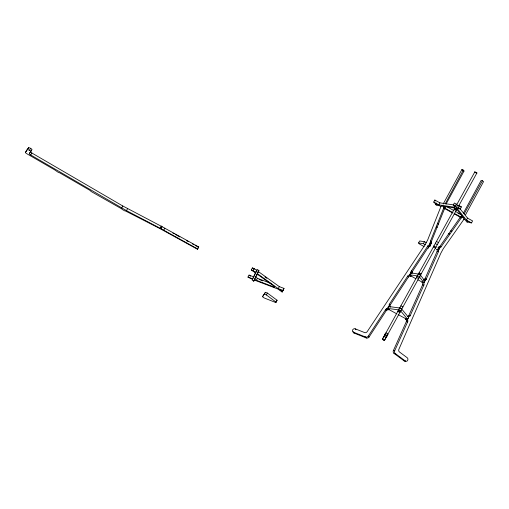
<?xml version="1.0" encoding="UTF-8"?>
<svg xmlns="http://www.w3.org/2000/svg" width="509" height="509" viewBox="0 0 509 509"><rect width="100%" height="100%" fill="white"/><g stroke="black" fill="none" stroke-linecap="round" stroke-linejoin="round"><path stroke-width="0.76" d="M405.291 361.059A1.947 1.603 -81 0 1 404.082 360.849L393.941 353.303A2.214 1.82 -81 0 1 393.387 350.567L406.303 321.694L406.443 320.244L405.711 319.149L405.889 318.819L407.69 319.334L408.67 317.476L401.741 309.103L399.692 307.983L388.844 306.539L387.82 308.422L398.668 309.873L399.629 308.104M463.884 217.788L463.667 218.126L464.303 218.768L443.294 248.691L440.749 253.399L398.916 349.238A2.112 1.737 -81 0 0 399.482 351.986L407.206 357.725A1.947 1.603 -81 0 1 407.633 360.378A1.947 1.603 -81 0 1 405.393 361.053L395.251 353.513A2.214 1.82 -81 0 1 394.698 350.777L407.703 321.675L407.346 319.639L405.711 319.149M410.559 273.091L411.247 273.028L411.457 270.864L427.859 245.904A1.673 1.444 -38.3 0 1 429.583 245.064L429.761 244.734C428.158 244.619 430.856 240.846 431.25 243.665L431.702 243.436A1.47 1.266 -38.3 0 1 431.238 241.909L430.506 240.98L444.293 206.559L443.829 206.374M411.915 273.059L412.188 271.787L428.591 246.833A1.673 1.444 -38.3 0 1 430.315 245.993L429.373 244.237M161.372 226.301L122.777 205.98L31.838 152.993A2.112 0.477 28.5 0 1 30.438 151.663L29.35 153.661A2.112 0.477 28.5 0 0 30.75 154.99L126.493 210.637L160.29 228.299L161.398 226.053M388.469 309.09L389.003 309.415L388.825 309.746L387.47 309.682L386.312 310.566L369.05 337.028A2.214 1.909 -38.3 0 1 366.391 337.989L354.124 333.09L353.392 332.161A1.947 1.68 -38.3 0 1 352.686 329.851A1.947 1.68 -38.3 0 1 355.199 328.827L364.539 332.555A2.112 1.82 -38.3 0 0 367.212 331.607L425.11 244.683L427.662 239.981L441.176 205.903L454.543 208.022L456.586 209.154L463.731 218.094M410.413 275.522L410.954 275.846L410.776 276.177A1.851 1.597 -38.3 0 0 408.447 277.011L390.129 305.095A1.96 1.686 -38.3 0 0 390.212 307.201L389.474 306.272A1.96 1.686 -38.3 0 1 389.398 304.166L407.715 276.082A1.851 1.597 -38.3 0 1 410.044 275.248L409.834 274.427M412.016 272.111L411.285 271.182L411.902 272.449L411.189 271.488M431.238 241.909L445.025 207.481L444.293 206.559M423.755 279.912L424.939 278.9L437.059 251.567A1.673 1.381 -81 0 0 436.881 249.671L437.059 249.34L437.555 249.645L438.383 248.055L439.814 248.157L438.306 247.616L438.268 247.119A1.47 1.209 -81 0 0 439.744 246.661L460.899 216.325L462.592 216.815M438.268 247.119L439.579 247.323A1.47 1.209 -81 0 0 441.055 246.871L462.21 216.535M442.098 206.12L442.251 205.763M424.767 279.218L426.084 279.409L424.563 279.466L425.855 279.708L426.167 279.269L438.37 251.77A1.673 1.381 -81 0 0 438.192 249.881L438.904 249.817L439.693 248.265M407.435 316.623A1.96 1.61 -81 0 0 408.848 315.516L422.559 284.875A1.851 1.527 -81 0 0 422.076 282.482L422.254 282.145L424.156 282.406M398.133 314.568L406.297 319.022L407.55 319.188L408.581 317.304L408.403 316.808A1.96 1.61 -81 0 0 410.159 315.726L423.87 285.078A1.851 1.527 -81 0 0 423.386 282.686L423.564 282.355M255.321 273.53L253.743 276.871L249.047 275.076L247.959 277.074L252.655 278.868L255.454 272.881L251.306 269.904L252.394 267.906L254.214 268.599L256.752 270.425L257.09 269.7L258.903 270.387L254.697 279.085L256.364 280.281L274.516 287.197L274.739 286.72L258.725 275.229L256.829 274.51M251.306 269.904L255.664 272.423L256.002 271.698L257.821 272.391L258.903 270.387M247.959 277.074L252.445 279.326L252.108 280.052L253.705 281.203L254.258 280.02L278.009 289.074L282.151 292.045L283.449 289.589L283.233 290.047M257.821 272.391L257.268 273.568L278.226 288.616L282.915 290.404L282.705 290.862L279.829 289.767L282.361 291.587L282.151 292.045M254.697 279.085L257.917 272.506M283.787 288.864L284.003 288.406L279.307 286.612L258.356 271.571M382.424 339.249L384.607 335.272L386.598 336.513L387.864 334.197L384.39 340.521L382.437 339.229M385.822 333.071C382.463 340.095 385.415 329.705 387.839 334.241M454.76 208.251C459.417 211.152 455.001 207.316 454.518 208.696M161.016 228.694L160.297 228.306L161.378 226.308L198.733 246.935L197.416 249.238L160.411 228.846L126.149 211.305A1.47 0.331 28.5 0 0 124.845 210.917L122.236 209.473A1.673 0.375 28.5 0 0 121.123 208.537L90.767 191.282A1.851 0.42 28.5 0 0 89.546 190.124L60.24 173.143A1.96 0.439 28.5 0 0 58.331 172.405L54.476 169.745L26.869 153.75A2.214 0.496 28.5 0 1 25.463 152.426L26.64 150.301M25.463 152.426L28.574 147.731A1.947 0.439 28.5 0 1 30.54 148.323A1.947 0.439 28.5 0 1 31.978 149.614L29.35 153.661M30.89 151.612A1.947 0.439 28.5 0 0 29.452 150.32L30.54 148.323M30.75 154.99L31.838 152.993M121.689 207.977L122.777 205.98M126.493 210.637L127.581 208.633M160.653 228.49L161.754 226.499M160.99 228.745L162.104 226.69M163.733 230.189L164.821 228.191M197.416 249.238L198.733 246.935M253.126 270.597L254.214 268.599M255.664 272.423L257.09 269.7M252.655 278.868L253.743 276.871M253.705 281.203L254.43 279.867M256.364 280.281L257.446 278.283L271.24 283.538M262.51 296.734L265.456 292.287L267.384 293.057L277.087 300.227L276.063 302.117L275.744 302.543L264.12 297.924L262.51 296.734L265.456 292.287M276.063 302.117L266.36 294.94L267.384 293.057M278.226 288.616L279.307 286.612M275.744 302.543L277.087 300.227M282.705 290.862L284.003 288.406M436.334 203.027L435.609 204.357L437.581 204.663L434.476 202.938L433.757 202.048L434.845 200.043L439.916 202.849L454.053 205M433.757 202.048L438.828 204.847L439.916 202.849M424.112 246.553L419.289 243.887L418.544 242.958L419.632 240.961L424.442 241.692L426.485 242.818M443.154 204.071L461.898 169.548L463.298 170.108L464.03 171.03L446.005 204.23M418.544 242.958L423.354 243.69L424.442 241.692M463.298 170.108L445.458 203.377M388.825 309.746L388.272 308.486C386.98 308.499 388.456 305.724 389.296 306.609L389.474 306.272M431.517 243.773L430.97 242.513A1.47 1.266 -38.3 0 1 430.506 240.98M428.164 248.271L429.252 246.273M431.25 243.665L429.959 245.338L430.493 245.656M438.828 204.847L455.122 207.328L453.271 205.012L454.359 203.015L456.325 204.096L457.457 205.515L459.43 205.814L461.396 206.902L460.308 208.9L457.088 208.41L466.441 220.111L471.512 222.91L472.594 220.912L467.529 218.113L459.602 208.194M460.308 208.9L458.348 207.818L456.369 207.513L455.237 206.1L456.325 204.096M456.369 207.513L457.457 205.515M458.348 207.818L459.43 205.814M438.09 247.45L439.579 247.323M422.254 282.145L424.01 282.686L425.034 280.796L424.767 280.135L425.874 279.67M461.93 215.415L461.281 216.611L460.899 216.325M463.438 213.036L481.081 180.53L482.392 180.74L483.55 181.598L465.525 214.792M407.022 319.359L407.2 319.028M482.392 180.74L464.221 213.825M466.441 220.111L467.529 218.113M398.592 309.975L398.795 309.606M417.329 276.056L417.507 275.725M474.687 172.157L474.872 171.826L476.914 172.952L476.729 173.283L475.368 172.532M400.634 311.107L400.818 310.776M454.804 208.162L382.482 339.147M474.872 171.826L456.618 204.885L458.66 206.018L476.914 172.952M435.545 243.054C434.909 243.652 437.428 245.045 437.594 244.186M435.539 247.902L436.009 247.05M456.56 209.823L456.745 209.485M456.847 209.288L384.524 340.279M435.462 248.042L433.42 246.91L433.967 245.917M397.917 311.196C398.07 309.084 401.658 311.114 399.966 312.322M416.655 277.271C416.801 275.248 420.37 277.214 418.697 278.398M384.747 335.043L385.135 334.33M401.703 309.179L400.717 310.993L407.55 319.188M386.789 336.169L387.184 335.456M353.392 332.161L365.659 337.06A2.214 1.909 -38.3 0 0 368.319 336.099L385.58 309.644L386.732 308.753L388.093 308.823M28.574 147.731L26.551 150.429A2.214 0.496 28.5 0 0 26.748 150.849M30.82 151.154L31.59 150.13M422.788 282.419L417.921 279.842M406.424 319.092L405.889 318.819M438.383 248.055L438.306 247.616M424.881 281.076L420.536 275.178L419.511 277.068L424.01 282.686M429.437 244.638L430.226 245.554M460.104 206.705L461.396 206.902M471.512 222.91L470.265 222.726L467.16 221.008L468.293 222.427L467.039 222.236L465.194 219.92L463.807 219.156M460.849 216.452L462.159 216.656M460.798 216.573L462.108 216.783M460.74 216.694L462.051 216.904M460.683 216.815L461.994 217.019M460.626 216.929L461.937 217.139M460.562 217.05L461.873 217.254M460.499 217.165L461.809 217.368M460.435 217.279L461.746 217.483M460.365 217.388L461.676 217.597M460.295 217.496L461.606 217.706M460.149 217.712L461.459 217.916M450.58 230.933L451.89 231.137M448.499 233.809L449.81 234.019M439.744 246.661L441.055 246.871M437.059 249.34L438.968 249.595M437.282 249.505L438.612 249.766M436.881 249.671L438.192 249.881M437.059 251.567L438.37 251.77M424.939 278.9L426.249 279.104M424.659 279.365L425.982 279.549M424.442 279.575L425.753 279.785M424.315 279.676L425.626 279.88M424.15 279.829L425.492 279.963M423.902 279.874L425.352 280.033M425.066 280.115L423.456 279.925L424.754 280.166M422.489 282.368L423.787 282.52M422.076 282.482L423.386 282.686M422.559 284.875L423.87 285.078M408.848 315.516L410.159 315.726M406.112 318.984L407.423 319.188M405.883 319.277L407.194 319.487M406.036 319.429L407.346 319.639M406.169 319.607L407.48 319.811M406.284 319.805L407.594 320.008M406.379 320.015L407.69 320.225M406.443 320.244L407.754 320.454M406.487 320.485L407.798 320.695M406.5 320.734L407.811 320.937M406.494 320.982L407.804 321.185M406.456 321.224L407.766 321.433M406.392 321.465L407.703 321.675M406.303 321.694L407.614 321.904M393.387 350.567L394.698 350.777M393.941 353.303L395.251 353.513M394.405 353.653L395.716 353.863M404.082 360.849L405.393 361.053M259.056 279.435L262.765 280.847M264.432 294.177L266.36 294.94M464.03 171.03L462.63 170.477L461.898 169.548M444.561 207.297L445.025 207.481M388.609 309.377L396.772 313.83M453.271 205.012L455.237 206.1M454.327 209.04L456.369 210.166M454.263 209.154L456.306 210.281M446.622 206.559L454.06 210.669M455.409 211.413L461.491 214.779M457.96 213.322L459.347 214.092M444.185 207.806L452.972 212.667M454.321 213.411L461.084 217.152M440.928 206.508L439.541 205.744L436.321 205.254L435.609 204.357M444.395 208.423L452.717 213.023M454.104 213.793L461.033 217.623M436.429 241.457L438.472 242.583M433.84 246.14L435.889 247.266M423.354 243.69L425.397 244.816M419.13 272.792L421.191 273.88M418.608 273.734L420.65 274.86M418.551 273.842L420.593 274.968M418.532 273.874L420.574 275M416.547 277.456L418.595 278.588M410.394 275.681L415.866 278.709M400.882 305.833L402.924 306.965M399.813 307.773L401.856 308.899M398.343 310.426L400.386 311.553M398.28 310.535L400.329 311.667M397.809 311.393L399.851 312.526M385.09 334.388L387.133 335.514M383.964 336.43L386.007 337.562M382.361 339.363L384.403 340.489M172.895 233.09L174.282 233.854M175.662 234.617L179.817 236.914M186.739 240.738L188.12 241.508M192.275 243.798L193.655 244.562M195.042 245.332L198.504 247.24M161.029 228.694L197.645 248.933M252.394 267.906L254.169 269.185M264.934 276.909L266.856 278.289M255.779 277.087L257.446 278.283M249.047 275.076L250.651 276.228M434.845 200.043L435.558 200.94M444.211 206.667L444.942 207.589M444.141 206.775L444.872 207.704M444.064 206.883L444.796 207.812M443.994 206.998L444.726 207.927M443.931 207.112L444.662 208.041M443.867 207.227L444.599 208.156M443.803 207.348L444.535 208.27M443.746 207.462L444.478 208.391M443.689 207.583L444.421 208.505M443.638 207.697L444.37 208.626M443.536 207.939L444.268 208.868M437.734 223.247L438.465 224.17M436.467 226.581L437.199 227.504M430.97 242.513L431.702 243.436M430.099 242.908L430.83 243.836M429.583 245.064L430.315 245.993M427.859 245.904L428.591 246.833M411.457 270.864L412.188 271.787M411.234 271.329L411.946 272.277M411.164 271.653L411.896 272.576M411.151 271.812L411.883 272.741M411.157 271.978L411.889 272.9M411.119 272.041L411.953 273.212M410.222 274.917L410.954 275.846M409.955 274.809L410.687 275.738M410.044 275.248L410.776 276.177M407.715 276.082L408.447 277.011M389.398 304.166L390.129 305.095M388.272 308.486L389.003 309.415M388.004 308.384L388.736 309.307M387.89 308.74L388.621 309.663M387.667 308.683L388.399 309.612M387.438 308.658L388.17 309.58M387.209 308.658L387.941 309.587M386.967 308.689L387.699 309.618M386.732 308.753L387.47 309.682M386.509 308.842L387.241 309.771M386.286 308.957L387.018 309.886M386.083 309.097L386.815 310.026M385.892 309.262L386.624 310.191M385.727 309.447L386.458 310.369M385.58 309.644L386.312 310.566M368.319 336.099L369.05 337.028M365.659 337.06L366.391 337.989M365.093 336.831L365.825 337.76M355.199 328.827L355.931 329.756M354.124 333.09A1.947 1.68 -38.3 0 1 353.176 331.696M27.486 149.735A1.947 0.439 28.5 0 1 29.452 150.32M410.674 272.862L409.65 274.752L417.469 275.935L418.493 274.052L410.674 272.862"/></g></svg>
